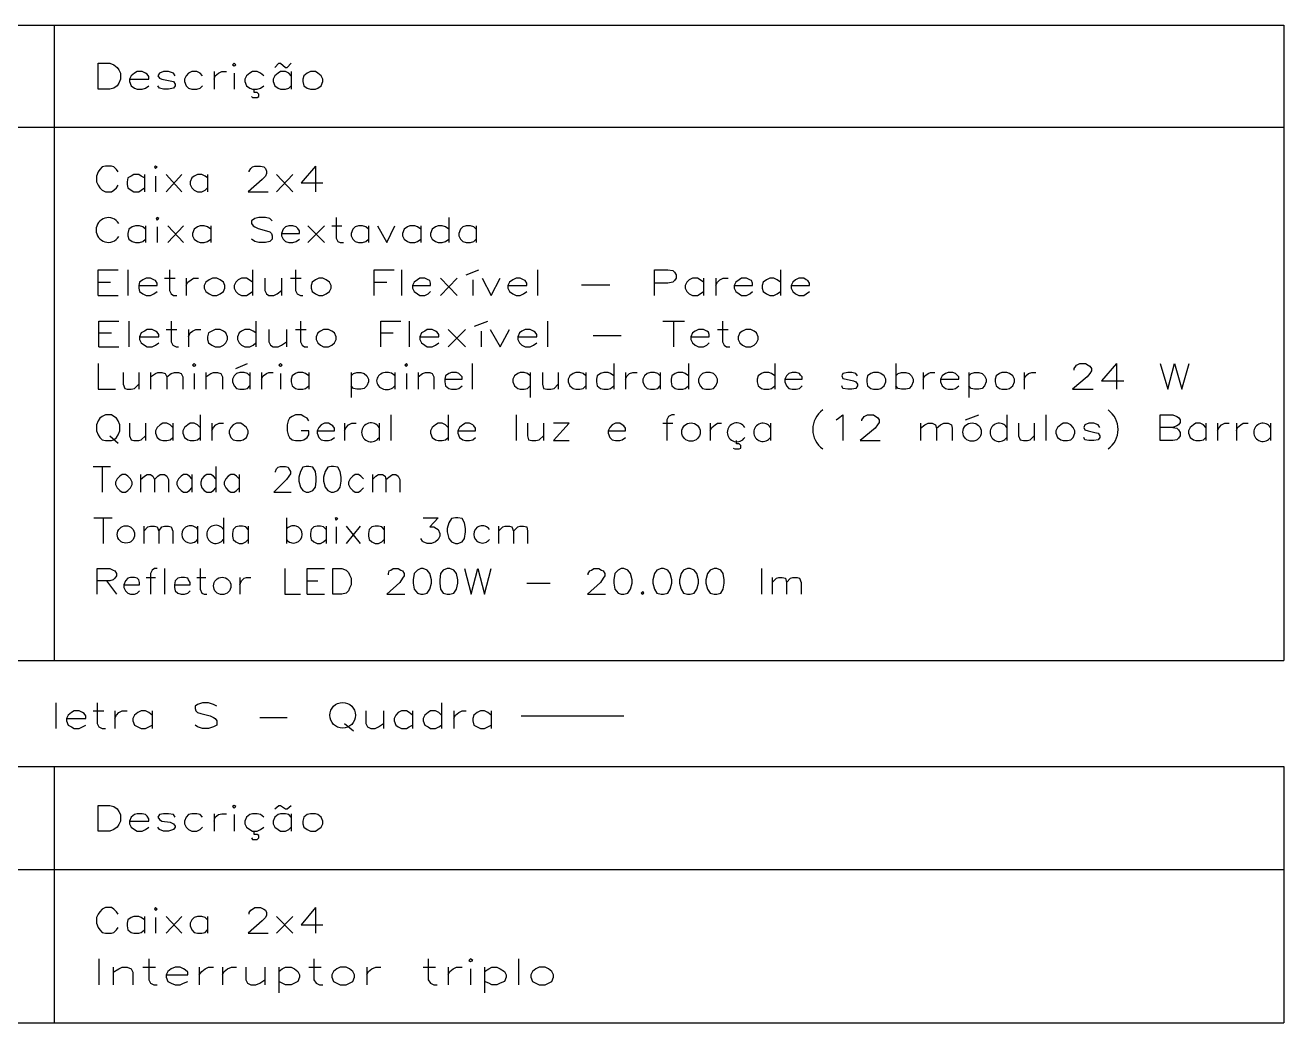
# Model space of a CAD drawing. Header units: millimetres. Extents: x 58 to 939, y 54 to 473.
# Drawn here: x 498.5 to 562.8, y 96.1 to 147 of the extents above; entities that cross this region are included whole.
import ezdxf

# ---------------------------------------------------------------- set-up
doc = ezdxf.new("R2010")
doc.units = ezdxf.units.MM
doc.layers.add('PDF_Geometry', color=7, linetype='Continuous')

msp = doc.modelspace()

# ---------------------------------------------------------------- linework, layer by layer
at = {"layer": 'PDF_Geometry', "lineweight": -3}
for points in [[(431.984, 147.04), (562.799, 147.04)], [(500.016, 147.04), (500.016, 114.611)], [(562.799, 147.04), (562.799, 114.611)], [(503.869, 144.288), (504.842, 144.288), (504.842, 144.415), (504.758, 144.542), (504.673, 144.584), (504.504, 144.669), (504.25, 144.669), (504.123, 144.584), (503.953, 144.457), (503.869, 144.288), (503.869, 144.161), (503.953, 143.949), (504.123, 143.822), (504.25, 143.78), (504.504, 143.78), (504.673, 143.822), (504.842, 143.949)], [(506.197, 144.457), (506.113, 144.584), (505.859, 144.669), (505.605, 144.669), (505.393, 144.584), (505.308, 144.457), (505.393, 144.33), (505.52, 144.288), (505.943, 144.203), (506.113, 144.161), (506.197, 144.034), (506.197, 143.949), (506.113, 143.822), (505.859, 143.78), (505.605, 143.78), (505.393, 143.822), (505.308, 143.949)], [(507.594, 144.457), (507.467, 144.584), (507.298, 144.669), (507.044, 144.669), (506.875, 144.584), (506.748, 144.457), (506.663, 144.288), (506.663, 144.161), (506.748, 143.949), (506.875, 143.822), (507.044, 143.78), (507.298, 143.78), (507.467, 143.822), (507.594, 143.949)], [(508.187, 144.669), (508.187, 143.78)], [(508.187, 144.288), (508.229, 144.457), (508.399, 144.584), (508.568, 144.669), (508.822, 144.669)], [(510.727, 144.457), (510.558, 144.584), (510.388, 144.669), (510.134, 144.669), (510.007, 144.584), (509.838, 144.457), (509.753, 144.288), (509.753, 144.161), (509.838, 143.949), (510.007, 143.822), (510.134, 143.78), (510.388, 143.78), (510.558, 143.822), (510.727, 143.949)], [(512.124, 144.457), (511.997, 144.584), (511.828, 144.669), (511.574, 144.669), (511.447, 144.584), (511.277, 144.457), (511.193, 144.288), (511.193, 144.161), (511.277, 143.949), (511.447, 143.822), (511.574, 143.78), (511.828, 143.78), (511.997, 143.822), (512.124, 143.949)], [(511.277, 144.88), (511.489, 145.092), (511.574, 145.092), (511.828, 144.88), (511.912, 144.88), (512.124, 145.092)], [(512.124, 144.669), (512.124, 143.78)], [(509.203, 144.584), (509.203, 143.78)], [(510.092, 143.399), (510.134, 143.356), (510.388, 143.356), (510.473, 143.399), (510.473, 143.526), (510.388, 143.61), (510.219, 143.61), (510.219, 143.78)], [(431.984, 141.832), (562.799, 141.832)], [(503.276, 139.546), (503.191, 139.673), (503.064, 139.8), (502.937, 139.843), (502.641, 139.843), (502.472, 139.8), (502.345, 139.673), (502.26, 139.546), (502.175, 139.335), (502.175, 139.038), (502.26, 138.869), (502.345, 138.742), (502.472, 138.615), (502.641, 138.53), (502.937, 138.53), (503.064, 138.615), (503.191, 138.742), (503.276, 138.869)], [(509.965, 139.546), (509.965, 139.589), (510.05, 139.716), (510.134, 139.8), (510.261, 139.843), (510.558, 139.843), (510.727, 139.8), (510.812, 139.716), (510.854, 139.589), (510.854, 139.462), (510.812, 139.335), (510.642, 139.165), (509.923, 138.53), (510.939, 138.53)], [(513.352, 139.843), (512.632, 138.996), (513.733, 138.996)], [(513.352, 139.843), (513.352, 138.53)], [(504.631, 139.25), (504.461, 139.335), (504.334, 139.419), (504.08, 139.419), (503.953, 139.335), (503.784, 139.25), (503.742, 139.038), (503.742, 138.911), (503.784, 138.742), (503.953, 138.615), (504.08, 138.53), (504.334, 138.53), (504.461, 138.615), (504.631, 138.742)], [(504.631, 139.419), (504.631, 138.53)], [(505.181, 139.335), (505.181, 138.53)], [(505.732, 139.419), (506.536, 138.53)], [(506.536, 139.419), (505.732, 138.53)], [(507.848, 139.25), (507.721, 139.335), (507.552, 139.419), (507.34, 139.419), (507.171, 139.335), (507.044, 139.25), (506.959, 139.038), (506.959, 138.911), (507.044, 138.742), (507.171, 138.615), (507.34, 138.53), (507.552, 138.53), (507.721, 138.615), (507.848, 138.742)], [(507.848, 139.419), (507.848, 138.53)], [(511.362, 139.419), (512.209, 138.53)], [(512.209, 139.419), (511.362, 138.53)], [(511.15, 137.049), (511.023, 137.176), (510.812, 137.218), (510.473, 137.218), (510.261, 137.176), (510.092, 137.049), (510.092, 136.921), (510.177, 136.794), (510.261, 136.752), (510.431, 136.667), (510.854, 136.54), (511.023, 136.498), (511.108, 136.413), (511.15, 136.286), (511.15, 136.117), (511.023, 135.99), (510.812, 135.948), (510.473, 135.948), (510.261, 135.99), (510.092, 136.117)], [(514.41, 137.218), (514.41, 136.159), (514.495, 135.99), (514.622, 135.948), (514.791, 135.948)], [(520.168, 137.218), (520.168, 135.948)], [(504.673, 136.625), (504.546, 136.752), (504.377, 136.794), (504.165, 136.794), (503.996, 136.752), (503.826, 136.625), (503.784, 136.413), (503.784, 136.286), (503.826, 136.117), (503.996, 135.99), (504.165, 135.948), (504.377, 135.948), (504.546, 135.99), (504.673, 136.117)], [(504.673, 136.794), (504.673, 135.948)], [(505.266, 136.752), (505.266, 135.948)], [(505.816, 136.794), (506.621, 135.948)], [(506.621, 136.794), (505.816, 135.948)], [(508.018, 136.625), (507.848, 136.752), (507.679, 136.794), (507.467, 136.794), (507.34, 136.752), (507.171, 136.625), (507.086, 136.413), (507.086, 136.286), (507.171, 136.117), (507.34, 135.99), (507.467, 135.948), (507.679, 135.948), (507.848, 135.99), (508.018, 136.117)], [(508.018, 136.794), (508.018, 135.948)], [(511.616, 136.413), (512.547, 136.413), (512.547, 136.54), (512.463, 136.667), (512.378, 136.752), (512.209, 136.794), (511.997, 136.794), (511.828, 136.752), (511.701, 136.625), (511.616, 136.413), (511.616, 136.286), (511.701, 136.117), (511.828, 135.99), (511.997, 135.948), (512.209, 135.948), (512.378, 135.99), (512.547, 136.117)], [(512.971, 136.794), (513.817, 135.948)], [(513.817, 136.794), (512.971, 135.948)], [(514.198, 136.794), (514.706, 136.794)], [(516.061, 136.625), (515.934, 136.752), (515.765, 136.794), (515.553, 136.794), (515.384, 136.752), (515.257, 136.625), (515.172, 136.413), (515.172, 136.286), (515.257, 136.117), (515.384, 135.99), (515.553, 135.948), (515.765, 135.948), (515.934, 135.99), (516.061, 136.117)], [(516.061, 136.794), (516.061, 135.948)], [(516.527, 136.794), (516.993, 135.948), (517.416, 136.794)], [(518.728, 136.625), (518.559, 136.752), (518.432, 136.794), (518.178, 136.794), (518.051, 136.752), (517.882, 136.625), (517.797, 136.413), (517.797, 136.286), (517.882, 136.117), (518.051, 135.99), (518.178, 135.948), (518.432, 135.948), (518.559, 135.99), (518.728, 136.117)], [(518.728, 136.794), (518.728, 135.948)], [(520.168, 136.625), (519.998, 136.752), (519.829, 136.794), (519.617, 136.794), (519.49, 136.752), (519.321, 136.625), (519.236, 136.413), (519.236, 136.286), (519.321, 136.117), (519.49, 135.99), (519.617, 135.948), (519.829, 135.948), (519.998, 135.99), (520.168, 136.117)], [(521.565, 136.625), (521.438, 136.752), (521.268, 136.794), (521.057, 136.794), (520.887, 136.752), (520.76, 136.625), (520.676, 136.413), (520.676, 136.286), (520.76, 136.117), (520.887, 135.99), (521.057, 135.948), (521.268, 135.948), (521.438, 135.99), (521.565, 136.117)], [(521.565, 136.794), (521.565, 135.948)], [(502.26, 133.238), (502.26, 134.551), (503.276, 134.551)], [(503.784, 134.551), (503.784, 133.238)], [(505.901, 134.551), (505.901, 133.492), (505.986, 133.323), (506.113, 133.238), (506.282, 133.238)], [(510.134, 134.551), (510.134, 133.238)], [(512.336, 134.551), (512.336, 133.492), (512.42, 133.323), (512.59, 133.238), (512.717, 133.238)], [(516.358, 133.238), (516.358, 134.551), (517.374, 134.551)], [(517.755, 134.551), (517.755, 133.238)], [(521.057, 134.297), (521.692, 134.551)], [(524.698, 134.551), (524.698, 133.238)], [(530.667, 133.238), (530.667, 134.551), (531.344, 134.551), (531.598, 134.508), (531.683, 134.424), (531.767, 134.297), (531.767, 134.127), (531.683, 134), (531.598, 133.916), (531.344, 133.873), (530.667, 133.873)], [(537.102, 134.551), (537.102, 133.238)], [(502.26, 133.916), (502.895, 133.916)], [(504.334, 133.746), (505.266, 133.746), (505.266, 133.873), (505.181, 134), (505.096, 134.043), (504.927, 134.127), (504.715, 134.127), (504.546, 134.043), (504.377, 133.916), (504.334, 133.746), (504.334, 133.619), (504.377, 133.45), (504.546, 133.323), (504.715, 133.238), (504.927, 133.238), (505.096, 133.323), (505.266, 133.45)], [(505.647, 134.127), (506.197, 134.127)], [(506.748, 134.127), (506.748, 133.238)], [(506.748, 133.746), (506.832, 133.916), (507.002, 134.043), (507.129, 134.127), (507.383, 134.127)], [(510.134, 133.916), (509.965, 134.043), (509.838, 134.127), (509.584, 134.127), (509.415, 134.043), (509.288, 133.916), (509.203, 133.746), (509.203, 133.619), (509.288, 133.45), (509.415, 133.323), (509.584, 133.238), (509.838, 133.238), (509.965, 133.323), (510.134, 133.45)], [(510.769, 134.127), (510.769, 133.492), (510.854, 133.323), (510.981, 133.238), (511.235, 133.238), (511.404, 133.323), (511.616, 133.492)], [(511.616, 134.127), (511.616, 133.238)], [(512.082, 134.127), (512.632, 134.127)], [(516.358, 133.916), (516.993, 133.916)], [(518.305, 133.746), (519.236, 133.746), (519.236, 133.873), (519.194, 134), (519.109, 134.043), (518.94, 134.127), (518.686, 134.127), (518.559, 134.043), (518.39, 133.916), (518.305, 133.746), (518.305, 133.619), (518.39, 133.45), (518.559, 133.323), (518.686, 133.238), (518.94, 133.238), (519.109, 133.323), (519.236, 133.45)], [(519.744, 134.127), (520.591, 133.238)], [(520.591, 134.127), (519.744, 133.238)], [(521.395, 134.043), (521.395, 133.238)], [(521.861, 134.127), (522.327, 133.238), (522.792, 134.127)], [(523.173, 133.746), (524.147, 133.746), (524.147, 133.873), (524.062, 134), (523.978, 134.043), (523.808, 134.127), (523.597, 134.127), (523.427, 134.043), (523.258, 133.916), (523.173, 133.746), (523.173, 133.619), (523.258, 133.45), (523.427, 133.323), (523.597, 133.238), (523.808, 133.238), (523.978, 133.323), (524.147, 133.45)], [(526.941, 133.789), (528.381, 133.789)], [(533.164, 133.916), (532.995, 134.043), (532.868, 134.127), (532.614, 134.127), (532.445, 134.043), (532.318, 133.916), (532.233, 133.746), (532.233, 133.619), (532.318, 133.45), (532.445, 133.323), (532.614, 133.238), (532.868, 133.238), (532.995, 133.323), (533.164, 133.45)], [(533.164, 134.127), (533.164, 133.238)], [(533.799, 134.127), (533.799, 133.238)], [(533.799, 133.746), (533.884, 133.916), (534.011, 134.043), (534.181, 134.127), (534.435, 134.127)], [(534.731, 133.746), (535.662, 133.746), (535.662, 133.873), (535.62, 134), (535.535, 134.043), (535.366, 134.127), (535.112, 134.127), (534.985, 134.043), (534.816, 133.916), (534.731, 133.746), (534.731, 133.619), (534.816, 133.45), (534.985, 133.323), (535.112, 133.238), (535.366, 133.238), (535.535, 133.323), (535.662, 133.45)], [(537.102, 133.916), (536.932, 134.043), (536.763, 134.127), (536.551, 134.127), (536.382, 134.043), (536.213, 133.916), (536.17, 133.746), (536.17, 133.619), (536.213, 133.45), (536.382, 133.323), (536.551, 133.238), (536.763, 133.238), (536.932, 133.323), (537.102, 133.45)], [(537.652, 133.746), (538.583, 133.746), (538.583, 133.873), (538.499, 134), (538.414, 134.043), (538.287, 134.127), (538.033, 134.127), (537.864, 134.043), (537.737, 133.916), (537.652, 133.746), (537.652, 133.619), (537.737, 133.45), (537.864, 133.323), (538.033, 133.238), (538.287, 133.238), (538.414, 133.323), (538.583, 133.45)], [(502.26, 133.238), (503.276, 133.238)], [(502.302, 130.614), (502.302, 131.926), (503.318, 131.926)], [(503.826, 131.926), (503.826, 130.614)], [(505.986, 131.926), (505.986, 130.868), (506.07, 130.698), (506.24, 130.614), (506.367, 130.614)], [(510.304, 131.926), (510.304, 130.614)], [(512.59, 131.926), (512.59, 130.868), (512.674, 130.698), (512.801, 130.614), (512.971, 130.614)], [(516.696, 130.614), (516.696, 131.926), (517.712, 131.926)], [(518.136, 131.926), (518.136, 130.614)], [(521.48, 131.672), (522.157, 131.926)], [(525.206, 131.926), (525.206, 130.614)], [(531.09, 131.926), (532.191, 131.926)], [(531.64, 131.926), (531.64, 130.614)], [(534.138, 131.926), (534.138, 130.868), (534.223, 130.698), (534.35, 130.614), (534.519, 130.614)], [(502.302, 131.333), (502.937, 131.333)], [(504.377, 131.122), (505.351, 131.122), (505.351, 131.249), (505.266, 131.376), (505.181, 131.418), (505.012, 131.503), (504.758, 131.503), (504.631, 131.418), (504.461, 131.333), (504.377, 131.122), (504.377, 130.995), (504.461, 130.825), (504.631, 130.698), (504.758, 130.614), (505.012, 130.614), (505.181, 130.698), (505.351, 130.825)], [(505.732, 131.503), (506.282, 131.503)], [(506.875, 131.503), (506.875, 130.614)], [(506.875, 131.122), (506.959, 131.333), (507.086, 131.418), (507.256, 131.503), (507.51, 131.503)], [(510.304, 131.333), (510.177, 131.418), (510.007, 131.503), (509.753, 131.503), (509.584, 131.418), (509.457, 131.333), (509.372, 131.122), (509.372, 130.995), (509.457, 130.825), (509.584, 130.698), (509.753, 130.614), (510.007, 130.614), (510.177, 130.698), (510.304, 130.825)], [(510.981, 131.503), (510.981, 130.868), (511.066, 130.698), (511.193, 130.614), (511.447, 130.614), (511.616, 130.698), (511.87, 130.868)], [(511.87, 131.503), (511.87, 130.614)], [(512.336, 131.503), (512.886, 131.503)], [(516.696, 131.333), (517.331, 131.333)], [(518.686, 131.122), (519.66, 131.122), (519.66, 131.249), (519.575, 131.376), (519.49, 131.418), (519.321, 131.503), (519.067, 131.503), (518.94, 131.418), (518.771, 131.333), (518.686, 131.122), (518.686, 130.995), (518.771, 130.825), (518.94, 130.698), (519.067, 130.614), (519.321, 130.614), (519.49, 130.698), (519.66, 130.825)], [(520.125, 131.503), (521.014, 130.614)], [(521.014, 131.503), (520.125, 130.614)], [(521.819, 131.418), (521.819, 130.614)], [(522.284, 131.503), (522.792, 130.614), (523.258, 131.503)], [(523.681, 131.122), (524.655, 131.122), (524.655, 131.249), (524.571, 131.376), (524.486, 131.418), (524.316, 131.503), (524.062, 131.503), (523.893, 131.418), (523.766, 131.333), (523.681, 131.122), (523.681, 130.995), (523.766, 130.825), (523.893, 130.698), (524.062, 130.614), (524.316, 130.614), (524.486, 130.698), (524.655, 130.825)], [(527.534, 131.206), (528.973, 131.206)], [(532.529, 131.122), (533.461, 131.122), (533.461, 131.249), (533.418, 131.376), (533.334, 131.418), (533.164, 131.503), (532.91, 131.503), (532.741, 131.418), (532.614, 131.333), (532.529, 131.122), (532.529, 130.995), (532.614, 130.825), (532.741, 130.698), (532.91, 130.614), (533.164, 130.614), (533.334, 130.698), (533.461, 130.825)], [(533.884, 131.503), (534.435, 131.503)], [(502.302, 130.614), (503.318, 130.614)], [(502.26, 129.767), (502.26, 128.455), (503.149, 128.455)], [(503.53, 129.301), (503.53, 128.709), (503.615, 128.497), (503.742, 128.455), (503.953, 128.455), (504.123, 128.497), (504.334, 128.709)], [(504.334, 129.301), (504.334, 128.455)], [(504.927, 129.301), (504.927, 128.455)], [(504.927, 129.09), (505.181, 129.259), (505.308, 129.301), (505.52, 129.301), (505.689, 129.259), (505.774, 129.09), (505.774, 128.455)], [(505.774, 129.09), (505.986, 129.259), (506.155, 129.301), (506.367, 129.301), (506.494, 129.259), (506.578, 129.09), (506.578, 128.455)], [(507.171, 129.259), (507.171, 128.455)], [(507.764, 129.301), (507.764, 128.455)], [(507.764, 129.09), (508.018, 129.259), (508.145, 129.301), (508.356, 129.301), (508.526, 129.259), (508.61, 129.09), (508.61, 128.455)], [(510.007, 129.132), (509.88, 129.259), (509.711, 129.301), (509.499, 129.301), (509.33, 129.259), (509.203, 129.132), (509.118, 128.963), (509.118, 128.836), (509.203, 128.624), (509.33, 128.497), (509.499, 128.455), (509.711, 128.455), (509.88, 128.497), (510.007, 128.624)], [(509.288, 129.513), (509.88, 129.767)], [(510.007, 129.301), (510.007, 128.455)], [(510.6, 129.301), (510.6, 128.455)], [(510.6, 128.963), (510.685, 129.132), (510.854, 129.259), (510.981, 129.301), (511.193, 129.301)], [(511.574, 129.259), (511.574, 128.455)], [(513.013, 129.132), (512.844, 129.259), (512.717, 129.301), (512.463, 129.301), (512.336, 129.259), (512.166, 129.132), (512.124, 128.963), (512.124, 128.836), (512.166, 128.624), (512.336, 128.497), (512.463, 128.455), (512.717, 128.455), (512.844, 128.497), (513.013, 128.624)], [(513.013, 129.301), (513.013, 128.455)], [(515.172, 129.301), (515.172, 128.031)], [(515.172, 129.132), (515.299, 129.259), (515.469, 129.301), (515.68, 129.301), (515.85, 129.259), (515.977, 129.132), (516.061, 128.963), (516.061, 128.836), (515.977, 128.624), (515.85, 128.497), (515.68, 128.455), (515.469, 128.455), (515.299, 128.497), (515.172, 128.624)], [(517.416, 129.301), (517.416, 128.455)], [(518.009, 129.259), (518.009, 128.455)], [(518.601, 129.301), (518.601, 128.455)], [(518.601, 129.09), (518.813, 129.259), (518.982, 129.301), (519.194, 129.301), (519.321, 129.259), (519.406, 129.09), (519.406, 128.455)], [(519.956, 128.963), (520.845, 128.963), (520.845, 129.09), (520.76, 129.174), (520.676, 129.259), (520.549, 129.301), (520.295, 129.301), (520.168, 129.259), (519.998, 129.132), (519.956, 128.963), (519.956, 128.836), (519.998, 128.624), (520.168, 128.497), (520.295, 128.455), (520.549, 128.455), (520.676, 128.497), (520.845, 128.624)], [(521.353, 129.767), (521.353, 128.455)], [(524.316, 129.132), (524.189, 129.259), (524.02, 129.301), (523.808, 129.301), (523.681, 129.259), (523.512, 129.132), (523.427, 128.963), (523.427, 128.836), (523.512, 128.624), (523.681, 128.497), (523.808, 128.455), (524.02, 128.455), (524.189, 128.497), (524.316, 128.624)], [(524.316, 129.301), (524.316, 128.031)], [(524.952, 129.301), (524.952, 128.709), (524.994, 128.497), (525.163, 128.455), (525.375, 128.455), (525.544, 128.497), (525.756, 128.709)], [(525.756, 129.301), (525.756, 128.455)], [(527.153, 129.132), (527.026, 129.259), (526.857, 129.301), (526.645, 129.301), (526.518, 129.259), (526.349, 129.132), (526.264, 128.963), (526.264, 128.836), (526.349, 128.624), (526.518, 128.497), (526.645, 128.455), (526.857, 128.455), (527.026, 128.497), (527.153, 128.624)], [(527.153, 129.301), (527.153, 128.455)], [(528.592, 129.132), (528.423, 129.259), (528.296, 129.301), (528.084, 129.301), (527.915, 129.259), (527.746, 129.132), (527.703, 128.963), (527.703, 128.836), (527.746, 128.624), (527.915, 128.497), (528.084, 128.455), (528.296, 128.455), (528.423, 128.497), (528.592, 128.624)], [(528.592, 129.767), (528.592, 128.455)], [(529.185, 129.301), (529.185, 128.455)], [(529.185, 128.963), (529.27, 129.132), (529.397, 129.259), (529.566, 129.301), (529.778, 129.301)], [(530.963, 129.132), (530.836, 129.259), (530.667, 129.301), (530.455, 129.301), (530.286, 129.259), (530.159, 129.132), (530.074, 128.963), (530.074, 128.836), (530.159, 128.624), (530.286, 128.497), (530.455, 128.455), (530.667, 128.455), (530.836, 128.497), (530.963, 128.624)], [(530.963, 129.301), (530.963, 128.455)], [(532.402, 129.132), (532.233, 129.259), (532.106, 129.301), (531.852, 129.301), (531.725, 129.259), (531.556, 129.132), (531.513, 128.963), (531.513, 128.836), (531.556, 128.624), (531.725, 128.497), (531.852, 128.455), (532.106, 128.455), (532.233, 128.497), (532.402, 128.624)], [(532.402, 129.767), (532.402, 128.455)], [(536.805, 129.132), (536.636, 129.259), (536.509, 129.301), (536.255, 129.301), (536.128, 129.259), (535.959, 129.132), (535.916, 128.963), (535.916, 128.836), (535.959, 128.624), (536.128, 128.497), (536.255, 128.455), (536.509, 128.455), (536.636, 128.497), (536.805, 128.624)], [(536.805, 129.767), (536.805, 128.455)], [(537.313, 128.963), (538.202, 128.963), (538.202, 129.09), (538.118, 129.174), (538.075, 129.259), (537.906, 129.301), (537.694, 129.301), (537.525, 129.259), (537.398, 129.132), (537.313, 128.963), (537.313, 128.836), (537.398, 128.624), (537.525, 128.497), (537.694, 128.455), (537.906, 128.455), (538.075, 128.497), (538.202, 128.624)], [(541.039, 129.132), (540.954, 129.259), (540.742, 129.301), (540.531, 129.301), (540.277, 129.259), (540.234, 129.132), (540.277, 129.005), (540.446, 128.963), (540.827, 128.878), (540.954, 128.836), (541.039, 128.709), (541.039, 128.624), (540.954, 128.497), (540.742, 128.455), (540.531, 128.455), (540.277, 128.497), (540.234, 128.624)], [(542.986, 129.767), (542.986, 128.455)], [(542.986, 129.132), (543.113, 129.259), (543.282, 129.301), (543.494, 129.301), (543.664, 129.259), (543.791, 129.132), (543.875, 128.963), (543.875, 128.836), (543.791, 128.624), (543.664, 128.497), (543.494, 128.455), (543.282, 128.455), (543.113, 128.497), (542.986, 128.624)], [(544.383, 129.301), (544.383, 128.455)], [(544.383, 128.963), (544.468, 129.132), (544.637, 129.259), (544.764, 129.301), (544.976, 129.301)], [(545.272, 128.963), (546.204, 128.963), (546.204, 129.09), (546.119, 129.174), (546.034, 129.259), (545.907, 129.301), (545.653, 129.301), (545.526, 129.259), (545.357, 129.132), (545.272, 128.963), (545.272, 128.836), (545.357, 128.624), (545.526, 128.497), (545.653, 128.455), (545.907, 128.455), (546.034, 128.497), (546.204, 128.624)], [(546.712, 129.301), (546.712, 128.031)], [(546.712, 129.132), (546.839, 129.259), (547.008, 129.301), (547.22, 129.301), (547.389, 129.259), (547.516, 129.132), (547.601, 128.963), (547.601, 128.836), (547.516, 128.624), (547.389, 128.497), (547.22, 128.455), (547.008, 128.455), (546.839, 128.497), (546.712, 128.624)], [(549.548, 129.301), (549.548, 128.455)], [(549.548, 128.963), (549.633, 129.132), (549.76, 129.259), (549.929, 129.301), (550.141, 129.301)], [(552.088, 129.428), (552.088, 129.513), (552.173, 129.64), (552.215, 129.682), (552.384, 129.767), (552.681, 129.767), (552.808, 129.682), (552.892, 129.64), (552.977, 129.513), (552.977, 129.386), (552.892, 129.259), (552.765, 129.09), (552.003, 128.455), (553.062, 128.455)], [(554.247, 129.767), (553.485, 128.878), (554.628, 128.878)], [(554.247, 129.767), (554.247, 128.455)], [(556.491, 129.767), (556.872, 128.455), (557.211, 129.767), (557.592, 128.455), (557.973, 129.767)], [(503.869, 126.719), (503.869, 126.084), (503.953, 125.872), (504.08, 125.83), (504.334, 125.83), (504.461, 125.872), (504.673, 126.084)], [(504.673, 126.719), (504.673, 125.83)], [(506.07, 126.507), (505.943, 126.634), (505.774, 126.719), (505.562, 126.719), (505.435, 126.634), (505.266, 126.507), (505.181, 126.338), (505.181, 126.211), (505.266, 125.999), (505.435, 125.872), (505.562, 125.83), (505.774, 125.83), (505.943, 125.872), (506.07, 125.999)], [(506.07, 126.719), (506.07, 125.83)], [(507.467, 126.507), (507.34, 126.634), (507.171, 126.719), (506.959, 126.719), (506.832, 126.634), (506.663, 126.507), (506.578, 126.338), (506.578, 126.211), (506.663, 125.999), (506.832, 125.872), (506.959, 125.83), (507.171, 125.83), (507.34, 125.872), (507.467, 125.999)], [(507.467, 127.142), (507.467, 125.83)], [(508.06, 126.719), (508.06, 125.83)], [(508.06, 126.338), (508.145, 126.507), (508.272, 126.634), (508.441, 126.719), (508.653, 126.719)], [(513.013, 126.846), (512.928, 126.973), (512.759, 127.057), (512.632, 127.142), (512.336, 127.142), (512.166, 127.057), (512.039, 126.973), (511.955, 126.846), (511.912, 126.634), (511.912, 126.338), (511.955, 126.126), (512.039, 125.999), (512.166, 125.872), (512.336, 125.83), (512.632, 125.83), (512.759, 125.872), (512.928, 125.999), (513.013, 126.126), (513.013, 126.338), (512.632, 126.338)], [(513.436, 126.338), (514.325, 126.338), (514.325, 126.465), (514.241, 126.592), (514.156, 126.634), (514.029, 126.719), (513.817, 126.719), (513.648, 126.634), (513.521, 126.507), (513.436, 126.338), (513.436, 126.211), (513.521, 125.999), (513.648, 125.872), (513.817, 125.83), (514.029, 125.83), (514.156, 125.872), (514.325, 125.999)], [(514.834, 126.719), (514.834, 125.83)], [(514.834, 126.338), (514.918, 126.507), (515.045, 126.634), (515.215, 126.719), (515.426, 126.719)], [(516.612, 126.719), (516.612, 125.83)], [(517.204, 127.142), (517.204, 125.83)], [(520.125, 126.507), (519.998, 126.634), (519.829, 126.719), (519.617, 126.719), (519.49, 126.634), (519.321, 126.507), (519.236, 126.338), (519.236, 126.211), (519.321, 125.999), (519.49, 125.872), (519.617, 125.83), (519.829, 125.83), (519.998, 125.872), (520.125, 125.999)], [(520.125, 127.142), (520.125, 125.83)], [(520.633, 126.338), (521.522, 126.338), (521.522, 126.465), (521.438, 126.592), (521.395, 126.634), (521.226, 126.719), (521.014, 126.719), (520.887, 126.634), (520.718, 126.507), (520.633, 126.338), (520.633, 126.211), (520.718, 125.999), (520.887, 125.872), (521.014, 125.83), (521.226, 125.83), (521.395, 125.872), (521.522, 125.999)], [(523.597, 127.142), (523.597, 125.83)], [(524.189, 126.719), (524.189, 126.084), (524.232, 125.872), (524.401, 125.83), (524.613, 125.83), (524.782, 125.872), (524.994, 126.084)], [(524.994, 126.719), (524.994, 125.83)], [(525.502, 125.83), (526.306, 126.719), (525.502, 126.719)], [(528.296, 126.338), (529.185, 126.338), (529.185, 126.465), (529.1, 126.592), (529.016, 126.634), (528.889, 126.719), (528.677, 126.719), (528.508, 126.634), (528.381, 126.507), (528.296, 126.338), (528.296, 126.211), (528.381, 125.999), (528.508, 125.872), (528.677, 125.83), (528.889, 125.83), (529.016, 125.872), (529.185, 125.999)], [(531.09, 126.719), (531.598, 126.719)], [(531.683, 127.142), (531.556, 127.142), (531.386, 127.057), (531.302, 126.888), (531.302, 125.83)], [(533.503, 126.719), (533.503, 125.83)], [(533.503, 126.338), (533.588, 126.507), (533.757, 126.634), (533.884, 126.719), (534.096, 126.719)], [(536.594, 126.719), (536.594, 125.83)], [(539.938, 126.888), (540.065, 126.973), (540.277, 127.142), (540.277, 125.83)], [(541.25, 126.846), (541.25, 126.888), (541.335, 127.015), (541.377, 127.057), (541.547, 127.142), (541.843, 127.142), (541.97, 127.057), (542.055, 127.015), (542.139, 126.888), (542.139, 126.761), (542.055, 126.634), (541.928, 126.465), (541.166, 125.83), (542.182, 125.83)], [(544.256, 126.719), (544.256, 125.83)], [(544.256, 126.465), (544.468, 126.634), (544.637, 126.719), (544.849, 126.719), (545.018, 126.634), (545.061, 126.465), (545.061, 125.83)], [(545.061, 126.465), (545.272, 126.634), (545.442, 126.719), (545.653, 126.719), (545.823, 126.634), (545.865, 126.465), (545.865, 125.83)], [(546.542, 126.888), (547.22, 127.142)], [(548.659, 127.142), (548.659, 125.83)], [(549.252, 126.719), (549.252, 126.084), (549.336, 125.872), (549.506, 125.83), (549.717, 125.83), (549.844, 125.872), (550.056, 126.084)], [(550.056, 126.719), (550.056, 125.83)], [(550.649, 127.142), (550.649, 125.83)], [(553.401, 126.507), (553.316, 126.634), (553.104, 126.719), (552.85, 126.719), (552.638, 126.634), (552.596, 126.507), (552.638, 126.38), (552.808, 126.338), (553.146, 126.253), (553.316, 126.211), (553.401, 126.084), (553.401, 125.999), (553.316, 125.872), (553.104, 125.83), (552.85, 125.83), (552.638, 125.872), (552.596, 125.999)], [(556.491, 125.83), (556.491, 127.142), (557.126, 127.142), (557.338, 127.057), (557.422, 127.015), (557.507, 126.888), (557.507, 126.761), (557.422, 126.634), (557.338, 126.592), (557.126, 126.507), (556.491, 126.507)], [(558.819, 126.507), (558.692, 126.634), (558.523, 126.719), (558.311, 126.719), (558.184, 126.634), (558.015, 126.507), (557.93, 126.338), (557.93, 126.211), (558.015, 125.999), (558.184, 125.872), (558.311, 125.83), (558.523, 125.83), (558.692, 125.872), (558.819, 125.999)], [(558.819, 126.719), (558.819, 125.83)], [(559.412, 126.719), (559.412, 125.83)], [(559.412, 126.338), (559.497, 126.507), (559.624, 126.634), (559.793, 126.719), (560.005, 126.719)], [(560.386, 126.719), (560.386, 125.83)], [(560.386, 126.338), (560.428, 126.507), (560.597, 126.634), (560.724, 126.719), (560.978, 126.719)], [(562.121, 126.719), (562.121, 125.83)], [(502.853, 126.084), (503.276, 125.703)], [(557.126, 126.507), (557.338, 126.465), (557.422, 126.38), (557.507, 126.253), (557.507, 126.084), (557.422, 125.957), (557.338, 125.872), (557.126, 125.83), (556.491, 125.83)], [(525.502, 125.83), (526.306, 125.83)], [(534.689, 125.449), (534.773, 125.406), (534.985, 125.406), (535.07, 125.449), (535.07, 125.576), (534.985, 125.66), (534.858, 125.66), (534.858, 125.83)], [(502.006, 124.517), (502.895, 124.517)], [(502.472, 124.517), (502.472, 123.205)], [(504.419, 124.094), (504.419, 123.205)], [(504.419, 123.84), (504.631, 124.009), (504.758, 124.094), (504.927, 124.094), (505.054, 124.009), (505.139, 123.84), (505.139, 123.205)], [(505.139, 123.84), (505.308, 124.009), (505.435, 124.094), (505.647, 124.094), (505.774, 124.009), (505.859, 123.84), (505.859, 123.205)], [(507.044, 123.882), (506.917, 124.009), (506.79, 124.094), (506.621, 124.094), (506.494, 124.009), (506.367, 123.882), (506.282, 123.713), (506.282, 123.586), (506.367, 123.417), (506.494, 123.29), (506.621, 123.205), (506.79, 123.205), (506.917, 123.29), (507.044, 123.417)], [(507.044, 124.094), (507.044, 123.205)], [(508.272, 123.882), (508.145, 124.009), (508.018, 124.094), (507.806, 124.094), (507.679, 124.009), (507.552, 123.882), (507.51, 123.713), (507.51, 123.586), (507.552, 123.417), (507.679, 123.29), (507.806, 123.205), (508.018, 123.205), (508.145, 123.29), (508.272, 123.417)], [(508.272, 124.517), (508.272, 123.205)], [(509.457, 123.882), (509.33, 124.009), (509.203, 124.094), (509.034, 124.094), (508.907, 124.009), (508.78, 123.882), (508.695, 123.713), (508.695, 123.586), (508.78, 123.417), (508.907, 123.29), (509.034, 123.205), (509.203, 123.205), (509.33, 123.29), (509.457, 123.417)], [(509.457, 124.094), (509.457, 123.205)], [(511.32, 124.221), (511.32, 124.263), (511.362, 124.39), (511.447, 124.475), (511.574, 124.517), (511.828, 124.517), (511.955, 124.475), (511.997, 124.39), (512.082, 124.263), (512.082, 124.136), (511.997, 124.009), (511.87, 123.84), (511.235, 123.205), (512.124, 123.205)], [(515.807, 123.882), (515.68, 124.009), (515.553, 124.094), (515.384, 124.094), (515.257, 124.009), (515.13, 123.882), (515.045, 123.713), (515.045, 123.586), (515.13, 123.417), (515.257, 123.29), (515.384, 123.205), (515.553, 123.205), (515.68, 123.29), (515.807, 123.417)], [(516.273, 124.094), (516.273, 123.205)], [(516.273, 123.84), (516.442, 124.009), (516.569, 124.094), (516.781, 124.094), (516.908, 124.009), (516.95, 123.84), (516.95, 123.205)], [(516.95, 123.84), (517.162, 124.009), (517.289, 124.094), (517.458, 124.094), (517.585, 124.009), (517.67, 123.84), (517.67, 123.205)], [(502.048, 121.893), (502.98, 121.893)], [(502.514, 121.893), (502.514, 120.58)], [(504.588, 121.469), (504.588, 120.58)], [(504.588, 121.215), (504.8, 121.427), (504.927, 121.469), (505.139, 121.469), (505.266, 121.427), (505.351, 121.215), (505.351, 120.58)], [(505.351, 121.215), (505.52, 121.427), (505.647, 121.469), (505.859, 121.469), (505.986, 121.427), (506.07, 121.215), (506.07, 120.58)], [(507.34, 121.469), (507.34, 120.58)], [(508.653, 121.893), (508.653, 120.58)], [(509.923, 121.3), (509.796, 121.427), (509.626, 121.469), (509.457, 121.469), (509.288, 121.427), (509.161, 121.3), (509.118, 121.088), (509.118, 120.961), (509.161, 120.792), (509.288, 120.665), (509.457, 120.58), (509.626, 120.58), (509.796, 120.665), (509.923, 120.792)], [(509.923, 121.469), (509.923, 120.58)], [(511.87, 121.893), (511.87, 120.58)], [(513.902, 121.3), (513.775, 121.427), (513.606, 121.469), (513.436, 121.469), (513.267, 121.427), (513.14, 121.3), (513.098, 121.088), (513.098, 120.961), (513.14, 120.792), (513.267, 120.665), (513.436, 120.58), (513.606, 120.58), (513.775, 120.665), (513.902, 120.792)], [(513.902, 121.469), (513.902, 120.58)], [(514.918, 121.469), (515.638, 120.58)], [(515.638, 121.469), (514.918, 120.58)], [(516.866, 121.3), (516.739, 121.427), (516.569, 121.469), (516.4, 121.469), (516.231, 121.427), (516.104, 121.3), (516.061, 121.088), (516.061, 120.961), (516.104, 120.792), (516.231, 120.665), (516.4, 120.58), (516.569, 120.58), (516.739, 120.665), (516.866, 120.792)], [(516.866, 121.469), (516.866, 120.58)], [(518.855, 121.893), (519.617, 121.893), (519.194, 121.427), (519.406, 121.427), (519.533, 121.342), (519.617, 121.3), (519.702, 121.088), (519.702, 120.961), (519.617, 120.792), (519.49, 120.665), (519.279, 120.58), (519.067, 120.58), (518.855, 120.665), (518.813, 120.707), (518.728, 120.834)], [(522.708, 121.469), (522.708, 120.58)], [(522.708, 121.215), (522.919, 121.427), (523.046, 121.469), (523.258, 121.469), (523.385, 121.427), (523.47, 121.215), (523.47, 120.58)], [(523.47, 121.215), (523.681, 121.427), (523.808, 121.469), (523.978, 121.469), (524.147, 121.427), (524.189, 121.215), (524.189, 120.58)], [(514.41, 121.427), (514.41, 120.58)], [(502.218, 117.998), (502.218, 119.31), (502.853, 119.31), (503.022, 119.226), (503.107, 119.183), (503.191, 119.056), (503.191, 118.929), (503.107, 118.802), (503.022, 118.718), (502.853, 118.675), (502.218, 118.675)], [(505.266, 119.31), (505.139, 119.31), (505.012, 119.226), (504.927, 119.056), (504.927, 117.998)], [(505.647, 119.31), (505.647, 117.998)], [(507.467, 119.31), (507.467, 118.252), (507.552, 118.04), (507.679, 117.998), (507.806, 117.998)], [(511.785, 119.31), (511.785, 117.998), (512.59, 117.998)], [(512.928, 117.998), (512.928, 119.31), (513.817, 119.31)], [(517.077, 118.972), (517.077, 119.056), (517.12, 119.183), (517.204, 119.226), (517.331, 119.31), (517.585, 119.31), (517.712, 119.226), (517.797, 119.183), (517.882, 119.056), (517.882, 118.929), (517.797, 118.802), (517.67, 118.591), (516.993, 117.998), (517.924, 117.998)], [(520.972, 119.31), (521.311, 117.998), (521.649, 119.31), (521.988, 117.998), (522.327, 119.31)], [(527.28, 118.972), (527.28, 119.056), (527.365, 119.183), (527.449, 119.226), (527.576, 119.31), (527.83, 119.31), (527.957, 119.226), (528.042, 119.183), (528.127, 119.056), (528.127, 118.929), (528.042, 118.802), (527.915, 118.591), (527.238, 117.998), (528.169, 117.998)], [(536.128, 119.31), (536.128, 117.998)], [(502.683, 118.675), (503.191, 117.998)], [(503.572, 118.464), (504.377, 118.464), (504.377, 118.591), (504.334, 118.718), (504.25, 118.802), (504.123, 118.845), (503.911, 118.845), (503.784, 118.802), (503.657, 118.675), (503.572, 118.464), (503.572, 118.337), (503.657, 118.167), (503.784, 118.04), (503.911, 117.998), (504.123, 117.998), (504.25, 118.04), (504.377, 118.167)], [(504.715, 118.845), (505.181, 118.845)], [(506.155, 118.464), (506.959, 118.464), (506.959, 118.591), (506.875, 118.718), (506.832, 118.802), (506.663, 118.845), (506.494, 118.845), (506.324, 118.802), (506.197, 118.675), (506.155, 118.464), (506.155, 118.337), (506.197, 118.167), (506.324, 118.04), (506.494, 117.998), (506.663, 117.998), (506.832, 118.04), (506.959, 118.167)], [(507.298, 118.845), (507.764, 118.845)], [(509.499, 118.845), (509.499, 117.998)], [(509.499, 118.464), (509.584, 118.675), (509.711, 118.802), (509.838, 118.845), (510.05, 118.845)], [(512.928, 118.675), (513.479, 118.675)], [(524.147, 118.548), (525.333, 118.548)], [(536.678, 118.845), (536.678, 117.998)], [(536.678, 118.591), (536.89, 118.802), (537.017, 118.845), (537.186, 118.845), (537.356, 118.802), (537.398, 118.591), (537.398, 117.998)], [(537.398, 118.591), (537.61, 118.802), (537.737, 118.845), (537.948, 118.845), (538.075, 118.802), (538.16, 118.591), (538.16, 117.998)], [(512.928, 117.998), (513.817, 117.998)], [(431.984, 114.611), (562.799, 114.611)], [(500.101, 112.452), (500.101, 111.14)], [(500.651, 111.648), (501.625, 111.648), (501.625, 111.775), (501.54, 111.902), (501.456, 111.944), (501.286, 112.029), (501.032, 112.029), (500.905, 111.944), (500.736, 111.817), (500.651, 111.648), (500.651, 111.521), (500.736, 111.309), (500.905, 111.224), (501.032, 111.14), (501.286, 111.14), (501.456, 111.224), (501.625, 111.309)], [(502.006, 112.029), (502.556, 112.029)], [(502.218, 112.452), (502.218, 111.394), (502.302, 111.224), (502.472, 111.14), (502.641, 111.14)], [(503.107, 112.029), (503.107, 111.14)], [(503.107, 111.648), (503.191, 111.817), (503.318, 111.944), (503.488, 112.029), (503.742, 112.029)], [(505.012, 111.817), (504.842, 111.944), (504.673, 112.029), (504.461, 112.029), (504.292, 111.944), (504.123, 111.817), (504.038, 111.648), (504.038, 111.521), (504.123, 111.309), (504.292, 111.224), (504.461, 111.14), (504.673, 111.14), (504.842, 111.224), (505.012, 111.309)], [(505.012, 112.029), (505.012, 111.14)], [(508.314, 112.283), (508.145, 112.367), (507.891, 112.452), (507.594, 112.452), (507.34, 112.367), (507.213, 112.283), (507.213, 112.156), (507.256, 112.029), (507.34, 111.944), (507.51, 111.902), (507.975, 111.775), (508.145, 111.69), (508.229, 111.648), (508.314, 111.521), (508.314, 111.309), (508.145, 111.224), (507.891, 111.14), (507.594, 111.14), (507.34, 111.224), (507.213, 111.309)], [(515.934, 112.029), (515.934, 111.394), (516.019, 111.224), (516.188, 111.14), (516.4, 111.14), (516.569, 111.224), (516.823, 111.394)], [(516.823, 112.029), (516.823, 111.14)], [(518.305, 111.817), (518.136, 111.944), (518.009, 112.029), (517.755, 112.029), (517.585, 111.944), (517.458, 111.817), (517.374, 111.648), (517.374, 111.521), (517.458, 111.309), (517.585, 111.224), (517.755, 111.14), (518.009, 111.14), (518.136, 111.224), (518.305, 111.309)], [(518.305, 112.029), (518.305, 111.14)], [(519.787, 111.817), (519.66, 111.944), (519.49, 112.029), (519.236, 112.029), (519.109, 111.944), (518.94, 111.817), (518.855, 111.648), (518.855, 111.521), (518.94, 111.309), (519.109, 111.224), (519.236, 111.14), (519.49, 111.14), (519.66, 111.224), (519.787, 111.309)], [(519.787, 112.452), (519.787, 111.14)], [(520.422, 112.029), (520.422, 111.14)], [(520.422, 111.648), (520.506, 111.817), (520.676, 111.944), (520.845, 112.029), (521.057, 112.029)], [(522.327, 111.817), (522.157, 111.944), (521.988, 112.029), (521.776, 112.029), (521.607, 111.944), (521.438, 111.817), (521.395, 111.648), (521.395, 111.521), (521.438, 111.309), (521.607, 111.224), (521.776, 111.14), (521.988, 111.14), (522.157, 111.224), (522.327, 111.309)], [(522.327, 112.029), (522.327, 111.14)], [(510.515, 111.69), (511.912, 111.69)], [(514.834, 111.394), (515.299, 111.013)], [(523.851, 111.775), (529.1, 111.775)], [(431.984, 109.192), (562.799, 109.192)], [(500.016, 109.192), (500.016, 96.111)], [(562.799, 109.192), (562.799, 96.111)], [(503.869, 106.398), (504.842, 106.398), (504.842, 106.525), (504.758, 106.652), (504.673, 106.737), (504.504, 106.779), (504.25, 106.779), (504.123, 106.737), (503.953, 106.61), (503.869, 106.398), (503.869, 106.271), (503.953, 106.102), (504.123, 105.975), (504.25, 105.89), (504.504, 105.89), (504.673, 105.975), (504.842, 106.102)], [(506.197, 106.61), (506.113, 106.737), (505.859, 106.779), (505.605, 106.779), (505.393, 106.737), (505.308, 106.61), (505.393, 106.483), (505.52, 106.398), (505.943, 106.356), (506.113, 106.271), (506.197, 106.144), (506.197, 106.102), (506.113, 105.975), (505.859, 105.89), (505.605, 105.89), (505.393, 105.975), (505.308, 106.102)], [(507.594, 106.61), (507.467, 106.737), (507.298, 106.779), (507.044, 106.779), (506.875, 106.737), (506.748, 106.61), (506.663, 106.398), (506.663, 106.271), (506.748, 106.102), (506.875, 105.975), (507.044, 105.89), (507.298, 105.89), (507.467, 105.975), (507.594, 106.102)], [(508.187, 106.779), (508.187, 105.89)], [(508.187, 106.398), (508.229, 106.61), (508.399, 106.737), (508.568, 106.779), (508.822, 106.779)], [(509.203, 106.737), (509.203, 105.89)], [(510.727, 106.61), (510.558, 106.737), (510.388, 106.779), (510.134, 106.779), (510.007, 106.737), (509.838, 106.61), (509.753, 106.398), (509.753, 106.271), (509.838, 106.102), (510.007, 105.975), (510.134, 105.89), (510.388, 105.89), (510.558, 105.975), (510.727, 106.102)], [(512.124, 106.61), (511.997, 106.737), (511.828, 106.779), (511.574, 106.779), (511.447, 106.737), (511.277, 106.61), (511.193, 106.398), (511.193, 106.271), (511.277, 106.102), (511.447, 105.975), (511.574, 105.89), (511.828, 105.89), (511.997, 105.975), (512.124, 106.102)], [(511.277, 107.033), (511.489, 107.202), (511.574, 107.202), (511.828, 107.033), (511.912, 107.033), (512.124, 107.202)], [(512.124, 106.779), (512.124, 105.89)], [(510.092, 105.551), (510.134, 105.467), (510.388, 105.467), (510.473, 105.551), (510.473, 105.678), (510.388, 105.721), (510.219, 105.721), (510.219, 105.89)], [(431.984, 103.943), (562.799, 103.943)], [(503.276, 101.657), (503.191, 101.784), (503.064, 101.911), (502.937, 101.995), (502.641, 101.995), (502.472, 101.911), (502.345, 101.784), (502.26, 101.657), (502.175, 101.487), (502.175, 101.191), (502.26, 100.979), (502.345, 100.852), (502.472, 100.725), (502.641, 100.683), (502.937, 100.683), (503.064, 100.725), (503.191, 100.852), (503.276, 100.979)], [(509.965, 101.657), (509.965, 101.741), (510.05, 101.868), (510.134, 101.911), (510.261, 101.995), (510.558, 101.995), (510.727, 101.911), (510.812, 101.868), (510.854, 101.741), (510.854, 101.614), (510.812, 101.487), (510.642, 101.318), (509.923, 100.683), (510.939, 100.683)], [(513.352, 101.995), (512.632, 101.106), (513.733, 101.106)], [(513.352, 101.995), (513.352, 100.683)], [(504.631, 101.36), (504.461, 101.487), (504.334, 101.53), (504.08, 101.53), (503.953, 101.487), (503.784, 101.36), (503.742, 101.191), (503.742, 101.064), (503.784, 100.852), (503.953, 100.725), (504.08, 100.683), (504.334, 100.683), (504.461, 100.725), (504.631, 100.852)], [(504.631, 101.53), (504.631, 100.683)], [(505.181, 101.487), (505.181, 100.683)], [(505.732, 101.53), (506.536, 100.683)], [(506.536, 101.53), (505.732, 100.683)], [(507.848, 101.36), (507.721, 101.487), (507.552, 101.53), (507.34, 101.53), (507.171, 101.487), (507.044, 101.36), (506.959, 101.191), (506.959, 101.064), (507.044, 100.852), (507.171, 100.725), (507.34, 100.683), (507.552, 100.683), (507.721, 100.725), (507.848, 100.852)], [(507.848, 101.53), (507.848, 100.683)], [(511.362, 101.53), (512.209, 100.683)], [(512.209, 101.53), (511.362, 100.683)], [(502.302, 99.371), (502.302, 98.058)], [(504.842, 99.371), (504.842, 98.312), (504.927, 98.143), (505.096, 98.058), (505.266, 98.058)], [(513.267, 99.371), (513.267, 98.312), (513.394, 98.143), (513.563, 98.058), (513.733, 98.058)], [(519.109, 99.371), (519.109, 98.312), (519.236, 98.143), (519.406, 98.058), (519.575, 98.058)], [(523.724, 99.371), (523.724, 98.058)], [(503.022, 98.947), (503.022, 98.058)], [(503.022, 98.693), (503.318, 98.863), (503.488, 98.947), (503.742, 98.947), (503.953, 98.863), (504.038, 98.693), (504.038, 98.058)], [(504.546, 98.947), (505.181, 98.947)], [(505.732, 98.566), (506.832, 98.566), (506.832, 98.693), (506.705, 98.82), (506.621, 98.863), (506.451, 98.947), (506.197, 98.947), (505.986, 98.863), (505.816, 98.736), (505.732, 98.566), (505.732, 98.439), (505.816, 98.227), (505.986, 98.143), (506.197, 98.058), (506.451, 98.058), (506.621, 98.143), (506.832, 98.227)], [(507.425, 98.947), (507.425, 98.058)], [(507.425, 98.566), (507.552, 98.736), (507.721, 98.863), (507.891, 98.947), (508.145, 98.947)], [(508.61, 98.947), (508.61, 98.058)], [(508.61, 98.566), (508.695, 98.736), (508.864, 98.863), (509.076, 98.947), (509.33, 98.947)], [(509.796, 98.947), (509.796, 98.312), (509.88, 98.143), (510.05, 98.058), (510.304, 98.058), (510.515, 98.143), (510.769, 98.312)], [(510.769, 98.947), (510.769, 98.058)], [(511.489, 98.947), (511.489, 97.635)], [(511.489, 98.736), (511.658, 98.863), (511.828, 98.947), (512.124, 98.947), (512.293, 98.863), (512.463, 98.736), (512.547, 98.566), (512.547, 98.439), (512.463, 98.227), (512.293, 98.143), (512.124, 98.058), (511.828, 98.058), (511.658, 98.143), (511.489, 98.227)], [(513.013, 98.947), (513.648, 98.947)], [(515.977, 98.947), (515.977, 98.058)], [(515.977, 98.566), (516.061, 98.736), (516.231, 98.863), (516.442, 98.947), (516.696, 98.947)], [(518.855, 98.947), (519.49, 98.947)], [(520.125, 98.947), (520.125, 98.058)], [(520.125, 98.566), (520.21, 98.736), (520.379, 98.863), (520.549, 98.947), (520.845, 98.947)], [(521.268, 98.863), (521.268, 98.058)], [(521.988, 98.947), (521.988, 97.635)], [(521.988, 98.736), (522.2, 98.863), (522.369, 98.947), (522.623, 98.947), (522.792, 98.863), (523.004, 98.736), (523.089, 98.566), (523.089, 98.439), (523.004, 98.227), (522.792, 98.143), (522.623, 98.058), (522.369, 98.058), (522.2, 98.143), (521.988, 98.227)], [(431.984, 96.111), (562.799, 96.111)]]:
    msp.add_lwpolyline(points, dxfattribs=at)
for points in [[(502.26, 143.78), (502.26, 145.092), (502.853, 145.092), (503.064, 145.007), (503.234, 144.88), (503.318, 144.753), (503.403, 144.584), (503.403, 144.288), (503.318, 144.076), (503.234, 143.949), (503.064, 143.822), (502.853, 143.78)], [(509.118, 145.007), (509.203, 144.965), (509.288, 145.007), (509.203, 145.092)], [(513.098, 144.669), (512.928, 144.584), (512.759, 144.457), (512.717, 144.288), (512.717, 144.161), (512.759, 143.949), (512.928, 143.822), (513.098, 143.78), (513.352, 143.78), (513.479, 143.822), (513.648, 143.949), (513.733, 144.161), (513.733, 144.288), (513.648, 144.457), (513.479, 144.584), (513.352, 144.669)], [(505.139, 139.8), (505.181, 139.716), (505.266, 139.8), (505.181, 139.843)], [(505.224, 137.176), (505.266, 137.091), (505.351, 137.176), (505.266, 137.218)], [(508.102, 134.127), (507.933, 134.043), (507.764, 133.916), (507.679, 133.746), (507.679, 133.619), (507.764, 133.45), (507.933, 133.323), (508.102, 133.238), (508.314, 133.238), (508.483, 133.323), (508.653, 133.45), (508.737, 133.619), (508.737, 133.746), (508.653, 133.916), (508.483, 134.043), (508.314, 134.127)], [(513.521, 134.127), (513.352, 134.043), (513.182, 133.916), (513.14, 133.746), (513.14, 133.619), (513.182, 133.45), (513.352, 133.323), (513.521, 133.238), (513.733, 133.238), (513.902, 133.323), (514.071, 133.45), (514.156, 133.619), (514.156, 133.746), (514.071, 133.916), (513.902, 134.043), (513.733, 134.127)], [(508.229, 131.503), (508.06, 131.418), (507.891, 131.333), (507.848, 131.122), (507.848, 130.995), (507.891, 130.825), (508.06, 130.698), (508.229, 130.614), (508.483, 130.614), (508.653, 130.698), (508.78, 130.825), (508.864, 130.995), (508.864, 131.122), (508.78, 131.333), (508.653, 131.418), (508.483, 131.503)], [(513.775, 131.503), (513.606, 131.418), (513.479, 131.333), (513.394, 131.122), (513.394, 130.995), (513.479, 130.825), (513.606, 130.698), (513.775, 130.614), (514.029, 130.614), (514.198, 130.698), (514.325, 130.825), (514.41, 130.995), (514.41, 131.122), (514.325, 131.333), (514.198, 131.418), (514.029, 131.503)], [(535.324, 131.503), (535.154, 131.418), (535.027, 131.333), (534.943, 131.122), (534.943, 130.995), (535.027, 130.825), (535.154, 130.698), (535.324, 130.614), (535.578, 130.614), (535.747, 130.698), (535.874, 130.825), (535.959, 130.995), (535.959, 131.122), (535.874, 131.333), (535.747, 131.418), (535.578, 131.503)], [(507.086, 129.682), (507.171, 129.64), (507.256, 129.682), (507.171, 129.767)], [(511.489, 129.682), (511.574, 129.64), (511.658, 129.682), (511.574, 129.767)], [(517.924, 129.682), (518.009, 129.64), (518.051, 129.682), (518.009, 129.767)], [(533.291, 129.301), (533.122, 129.259), (532.995, 129.132), (532.91, 128.963), (532.91, 128.836), (532.995, 128.624), (533.122, 128.497), (533.291, 128.455), (533.503, 128.455), (533.672, 128.497), (533.799, 128.624), (533.884, 128.836), (533.884, 128.963), (533.799, 129.132), (533.672, 129.259), (533.503, 129.301)], [(541.843, 129.301), (541.716, 129.259), (541.547, 129.132), (541.504, 128.963), (541.504, 128.836), (541.547, 128.624), (541.716, 128.497), (541.843, 128.455), (542.097, 128.455), (542.224, 128.497), (542.393, 128.624), (542.478, 128.836), (542.478, 128.963), (542.393, 129.132), (542.224, 129.259), (542.097, 129.301)], [(548.405, 129.301), (548.278, 129.259), (548.109, 129.132), (548.066, 128.963), (548.066, 128.836), (548.109, 128.624), (548.278, 128.497), (548.405, 128.455), (548.659, 128.455), (548.786, 128.497), (548.955, 128.624), (549.04, 128.836), (549.04, 128.963), (548.955, 129.132), (548.786, 129.259), (548.659, 129.301)], [(502.641, 127.142), (502.472, 127.057), (502.345, 126.973), (502.26, 126.846), (502.175, 126.634), (502.175, 126.338), (502.26, 126.126), (502.345, 125.999), (502.472, 125.872), (502.641, 125.83), (502.937, 125.83), (503.064, 125.872), (503.191, 125.999), (503.276, 126.126), (503.361, 126.338), (503.361, 126.634), (503.276, 126.846), (503.191, 126.973), (503.064, 127.057), (502.937, 127.142)], [(509.33, 126.719), (509.161, 126.634), (509.034, 126.507), (508.949, 126.338), (508.949, 126.211), (509.034, 125.999), (509.161, 125.872), (509.33, 125.83), (509.542, 125.83), (509.669, 125.872), (509.838, 125.999), (509.923, 126.211), (509.923, 126.338), (509.838, 126.507), (509.669, 126.634), (509.542, 126.719)], [(551.538, 126.719), (551.411, 126.634), (551.241, 126.507), (551.157, 126.338), (551.157, 126.211), (551.241, 125.999), (551.411, 125.872), (551.538, 125.83), (551.749, 125.83), (551.919, 125.872), (552.046, 125.999), (552.13, 126.211), (552.13, 126.338), (552.046, 126.507), (551.919, 126.634), (551.749, 126.719)], [(503.488, 124.094), (503.361, 124.009), (503.234, 123.882), (503.149, 123.713), (503.149, 123.586), (503.234, 123.417), (503.361, 123.29), (503.488, 123.205), (503.657, 123.205), (503.784, 123.29), (503.911, 123.417), (503.996, 123.586), (503.996, 123.713), (503.911, 123.882), (503.784, 124.009), (503.657, 124.094)], [(512.886, 124.517), (512.717, 124.475), (512.59, 124.263), (512.505, 123.967), (512.505, 123.755), (512.59, 123.459), (512.717, 123.29), (512.886, 123.205), (513.013, 123.205), (513.225, 123.29), (513.352, 123.459), (513.394, 123.755), (513.394, 123.967), (513.352, 124.263), (513.225, 124.475), (513.013, 124.517)], [(514.156, 124.517), (513.987, 124.475), (513.86, 124.263), (513.775, 123.967), (513.775, 123.755), (513.86, 123.459), (513.987, 123.29), (514.156, 123.205), (514.283, 123.205), (514.495, 123.29), (514.622, 123.459), (514.664, 123.755), (514.664, 123.967), (514.622, 124.263), (514.495, 124.475), (514.283, 124.517)], [(514.368, 121.85), (514.41, 121.766), (514.495, 121.85), (514.41, 121.893)], [(520.506, 121.893), (520.295, 121.85), (520.168, 121.639), (520.083, 121.342), (520.083, 121.173), (520.168, 120.834), (520.295, 120.665), (520.506, 120.58), (520.633, 120.58), (520.845, 120.665), (520.972, 120.834), (521.014, 121.173), (521.014, 121.342), (520.972, 121.639), (520.845, 121.85), (520.633, 121.893)], [(514.241, 117.998), (514.241, 119.31), (514.706, 119.31), (514.918, 119.226), (515.045, 119.099), (515.088, 118.972), (515.172, 118.802), (515.172, 118.464), (515.088, 118.294), (515.045, 118.167), (514.918, 118.04), (514.706, 117.998)], [(518.728, 119.31), (518.559, 119.226), (518.39, 119.056), (518.347, 118.718), (518.347, 118.548), (518.39, 118.252), (518.559, 118.04), (518.728, 117.998), (518.855, 117.998), (519.067, 118.04), (519.194, 118.252), (519.279, 118.548), (519.279, 118.718), (519.194, 119.056), (519.067, 119.226), (518.855, 119.31)], [(520.083, 119.31), (519.871, 119.226), (519.744, 119.056), (519.702, 118.718), (519.702, 118.548), (519.744, 118.252), (519.871, 118.04), (520.083, 117.998), (520.21, 117.998), (520.422, 118.04), (520.549, 118.252), (520.633, 118.548), (520.633, 118.718), (520.549, 119.056), (520.422, 119.226), (520.21, 119.31)], [(528.973, 119.31), (528.804, 119.226), (528.635, 119.056), (528.592, 118.718), (528.592, 118.548), (528.635, 118.252), (528.804, 118.04), (528.973, 117.998), (529.1, 117.998), (529.312, 118.04), (529.439, 118.252), (529.524, 118.548), (529.524, 118.718), (529.439, 119.056), (529.312, 119.226), (529.1, 119.31)], [(531.005, 119.31), (530.794, 119.226), (530.667, 119.056), (530.582, 118.718), (530.582, 118.548), (530.667, 118.252), (530.794, 118.04), (531.005, 117.998), (531.132, 117.998), (531.344, 118.04), (531.471, 118.252), (531.556, 118.548), (531.556, 118.718), (531.471, 119.056), (531.344, 119.226), (531.132, 119.31)], [(532.36, 119.31), (532.148, 119.226), (532.021, 119.056), (531.937, 118.718), (531.937, 118.548), (532.021, 118.252), (532.148, 118.04), (532.36, 117.998), (532.487, 117.998), (532.699, 118.04), (532.826, 118.252), (532.91, 118.548), (532.91, 118.718), (532.826, 119.056), (532.699, 119.226), (532.487, 119.31)], [(533.715, 119.31), (533.503, 119.226), (533.376, 119.056), (533.291, 118.718), (533.291, 118.548), (533.376, 118.252), (533.503, 118.04), (533.715, 117.998), (533.842, 117.998), (534.054, 118.04), (534.181, 118.252), (534.223, 118.548), (534.223, 118.718), (534.181, 119.056), (534.054, 119.226), (533.842, 119.31)], [(530.074, 118.125), (529.989, 118.04), (530.074, 117.998), (530.116, 118.04)], [(502.26, 105.89), (502.26, 107.202), (502.853, 107.202), (503.064, 107.16), (503.234, 107.033), (503.318, 106.906), (503.403, 106.737), (503.403, 106.398), (503.318, 106.229), (503.234, 106.102), (503.064, 105.975), (502.853, 105.89)], [(509.118, 107.16), (509.203, 107.075), (509.288, 107.16), (509.203, 107.202)], [(513.098, 106.779), (512.928, 106.737), (512.759, 106.61), (512.717, 106.398), (512.717, 106.271), (512.759, 106.102), (512.928, 105.975), (513.098, 105.89), (513.352, 105.89), (513.479, 105.975), (513.648, 106.102), (513.733, 106.271), (513.733, 106.398), (513.648, 106.61), (513.479, 106.737), (513.352, 106.779)], [(505.139, 101.911), (505.181, 101.868), (505.266, 101.911), (505.181, 101.995)], [(521.184, 99.286), (521.268, 99.244), (521.395, 99.286), (521.268, 99.371)], [(514.622, 98.947), (514.452, 98.863), (514.283, 98.736), (514.198, 98.566), (514.198, 98.439), (514.283, 98.227), (514.452, 98.143), (514.622, 98.058), (514.918, 98.058), (515.088, 98.143), (515.257, 98.227), (515.342, 98.439), (515.342, 98.566), (515.257, 98.736), (515.088, 98.863), (514.918, 98.947)], [(524.782, 98.947), (524.613, 98.863), (524.444, 98.736), (524.359, 98.566), (524.359, 98.439), (524.444, 98.227), (524.613, 98.143), (524.782, 98.058), (525.079, 98.058), (525.248, 98.143), (525.417, 98.227), (525.502, 98.439), (525.502, 98.566), (525.417, 98.736), (525.248, 98.863), (525.079, 98.947)]]:
    msp.add_lwpolyline(points, close=True, dxfattribs=at)
for centre, radius in [((532.531, 126.267), 0.47), ((546.882, 126.267), 0.47), ((503.682, 121.04), 0.443), ((508.593, 118.415), 0.443), ((514.744, 111.81), 0.654)]:
    msp.add_circle(centre, radius, dxfattribs=at)
for centre, radius, start, end in [((502.785, 136.583), 0.632, 32.38946, 327.61054), ((539.97, 126.401), 1.222, 125.47998, 234.52002), ((553.115, 126.401), 1.222, 305.47998, 54.52002), ((516.199, 126.253), 0.484, 31.63876, 328.36124), ((534.869, 126.253), 0.484, 31.63876, 328.36124), ((536.204, 126.253), 0.465, 33.11134, 326.88866), ((548.27, 126.253), 0.465, 33.11134, 326.88866), ((561.732, 126.253), 0.465, 33.11134, 326.88866), ((506.977, 121.046), 0.443, 34.96842, 325.03158), ((508.266, 121.046), 0.462, 33.32629, 326.67371), ((512.233, 121.046), 0.443, 214.96842, 145.03158), ((521.879, 121.046), 0.443, 34.96842, 325.03158)]:
    msp.add_arc(centre, radius, start, end, dxfattribs=at)
msp.add_ellipse((516.994, 128.878), major_axis=(0.519, 0.001), ratio=0.842292, start_param=0.618729, end_param=5.661741, dxfattribs=at)

doc.saveas('drawing.dxf')
